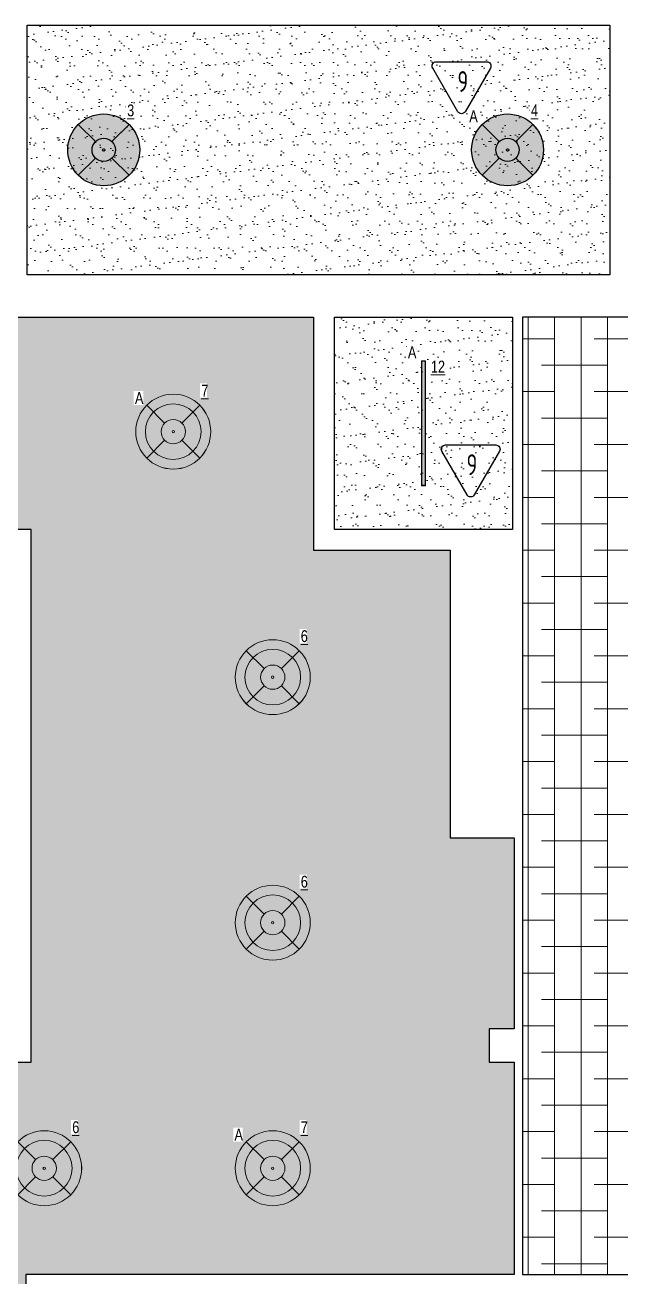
# Model space of a CAD drawing. Header units: millimetres. Extents: x -510890 to 397870, y -45599 to 141350.
# Drawn here: x -53071 to -45914, y 115820 to 130861 of the extents above; entities that cross this region are included whole.
import ezdxf

# ---------------------------------------------------------------- set-up
doc = ezdxf.new("R2010")
doc.units = ezdxf.units.MM
for name, color, linetype, lineweight in [('_ЭОМ_ОБЩ_Освещение_текст тип светильника', 172, 'Continuous', 50), ('_ЭОМ_светильник А', 1, 'Continuous', 35), ('_ЭОМ_светильник Р', 4, 'Continuous', 35), ('АР_Потолки_Штриховка', 252, 'Continuous', 0)]:
    doc.layers.add(name, color=color, linetype=linetype, lineweight=lineweight)
doc.layers.add('X-ref Light', color=250, linetype='Continuous')
doc.layers.add('X-ref Light Emergency', color=249, linetype='Continuous')
doc.layers.add('АР_Потолок_Покраска', color=7, linetype='Continuous', lineweight=5, true_color=0x007399)
doc.layers.add('АР_Потолок_сетка', color=7, linetype='Continuous', lineweight=0, true_color=0x636466)
doc.layers.get('X-ref Light').off()
doc.styles.add('ISOCPEUR', font='isocpeur.ttf', dxfattribs={"height": 799.9999999999999})
doc.styles.add('ГОСТ', font='cad.shx', dxfattribs={"width": 0.8})

# ---------------------------------------------------------------- blocks, each defined once
blk = doc.blocks.new('подвесной светильник люстра')
at = {"true_color": 0xf8f6b0, "transparency": 33554687}
h = blk.add_hatch(color=51, dxfattribs=at)
h.dxf.hatch_style = 1
edge = h.paths.add_edge_path()
edge.add_ellipse((0, 0), major_axis=(-431.6666666666836, 0), ratio=0.9999999999999278, start_angle=225.0000000000021, end_angle=314.9999999999979)
edge.add_line((-305.234427212194, 305.234427212194), (-98.99494936611666, 98.99494936611666))
edge.add_ellipse((0, 0), major_axis=(-140.0000000000049, 0), ratio=0.9999999999999304, start_angle=225.000000000002, end_angle=314.999999999998, ccw=False)
edge.add_line((98.99494936612066, 98.99494936611336), (305.2344272121939, 305.2344272121939))
edge = h.paths.add_edge_path()
edge.add_ellipse((0, 0), major_axis=(-140.0000000000049, 0), ratio=0.9999999999999304, start_angle=314.999999999998, end_angle=405.000000000002, ccw=False)
edge.add_line((-98.99494936611666, 98.99494936611666), (-305.234427212194, 305.234427212194))
edge.add_ellipse((0, 0), major_axis=(-431.6666666666836, 0), ratio=0.9999999999999278, start_angle=314.9999999999979, end_angle=405.0000000000014)
edge.add_line((-305.2344272121976, -305.2344272121903), (-98.99494936611669, -98.99494936611666))
edge = h.paths.add_edge_path()
edge.add_ellipse((0, 0), major_axis=(-140.0000000000049, 0), ratio=0.9999999999999304, start_angle=405.000000000002, end_angle=494.999999999998, ccw=False)
edge.add_line((-98.99494936611664, -98.99494936611677), (-305.2344272121976, -305.2344272121903))
edge.add_ellipse((0, 0), major_axis=(-431.6666666666836, 0), ratio=0.9999999999999278, start_angle=405.0000000000014, end_angle=494.9999999999979)
edge.add_line((305.234427212194, -305.234427212194), (98.99494936611669, -98.99494936611666))
edge = h.paths.add_edge_path()
edge.add_ellipse((0, 0), major_axis=(-431.6666666666836, 0), ratio=0.9999999999999278, start_angle=494.9999999999979, end_angle=585.0000000000022)
edge.add_line((305.234427212194, 305.2344272121939), (98.99494936612007, 98.99494936611276))
edge.add_ellipse((0, 0), major_axis=(-140.0000000000049, 0), ratio=0.9999999999999304, start_angle=494.999999999998, end_angle=585.000000000002, ccw=False)
edge.add_line((98.99494936611674, -98.99494936611666), (305.2344272121939, -305.234427212194))
edge = h.paths.add_edge_path()
edge.add_ellipse((0, 0), major_axis=(-140.0000000000049, 0), ratio=0.9999999999999304, start_angle=494.999999999998, end_angle=585.0000000000019)
edge.add_ellipse((0, 0), major_axis=(-140.0000000000049, 0), ratio=0.9999999999999304, start_angle=225.000000000002, end_angle=314.999999999998)
edge.add_ellipse((0, 0), major_axis=(-140.0000000000049, 0), ratio=0.9999999999999304, start_angle=314.999999999998, end_angle=405.000000000002)
edge.add_ellipse((0, 0), major_axis=(-140.0000000000049, 0), ratio=0.9999999999999304, start_angle=405.000000000002, end_angle=494.999999999998)
edge = h.paths.add_edge_path(flags=16)
edge.add_ellipse((0, 0), major_axis=(-14.00000000000909, 0), ratio=0.9999999999987021, start_angle=0, end_angle=360)
at = {"color": 0, "linetype": 'ByBlock', "lineweight": -2}
for points in [[(-305.2344272121991, 305.2344272121991), (-98.99494936611154, 98.99494936611154)], [(305.2344272121991, 305.2344272121991), (98.99494936611882, 98.99494936611154)], [(-98.99494936611154, -98.99494936611154), (-305.2344272121918, -305.2344272121845)], [(98.99494936611154, -98.99494936611154), (305.2344272121991, -305.2344272121991)]]:
    blk.add_lwpolyline(points, dxfattribs=at)
for major_axis, ratio, start_param, end_param in [((-431.6666666666836, 0), 0.9999999999999278, 3.926990816987278, 10.21017612416686), ((-140.0000000000049, 0), 0.9999999999999304, 3.926990816987276, 10.21017612416686), ((-140.0000000000049, 0), 0.9999999999999304, 3.926990816987276, 10.21017612416686), ((-14.00000000000909, 0), 0.9999999999987021, 3.926990816987891, 10.21017612416748)]:
    blk.add_ellipse((0, 0), major_axis=major_axis, ratio=ratio, start_param=start_param, end_param=end_param, dxfattribs=at)
blk = doc.blocks.new('A$C4757d704')
at = {"true_color": 0xf8f6b0, "transparency": 33554687}
h = blk.add_hatch(color=51, dxfattribs=at)
h.dxf.hatch_style = 1
h.paths.add_polyline_path([(213.8624240825741, 686.4852035840837), (131.8888672508434, 768.4587604158228, 0.198841386224367), (0.1738138333512325, 450.347627666637, 0.1989833504630757), (132.0626810841545, 132.06268108414), (213.8624240825695, 213.8624240825578, -0.1989123673796465), (115.9790415045762, 450.1738138333185, -0.1989123673796514)])
edge = h.paths.add_edge_path()
edge.add_arc((450.1738138333512, 450.1738138333185), 334.194772328775, 135.0000000000014, 180)
edge.add_arc((450.1738138333512, 450.1738138333185), 334.194772328775, 180, 224.9999999999975)
edge.add_line((213.8624240825695, 213.8624240825578), (346.9345847065837, 346.9345847065766))
edge.add_ellipse((450.1738138333512, 450.1738138333185), major_axis=(-146.0023180000051, 0), ratio=0.9999999999999303, start_angle=315.0000000000051, end_angle=404.9999999999949, ccw=False)
edge.add_line((346.9345847065838, 553.4130429600605), (213.8624240825741, 686.4852035840837))
edge = h.paths.add_edge_path()
edge.add_line((213.8624240825741, 686.4852035840837), (346.9345847065837, 553.4130429600605))
edge.add_ellipse((450.1738138333512, 450.1738138333185), major_axis=(-146.0023180000051, 0), ratio=0.9999999999999303, start_angle=225.000000000002, end_angle=315.0000000000051, ccw=False)
edge.add_line((553.4130429601197, 553.4130429600615), (686.4852035841284, 686.4852035840837))
edge.add_arc((450.1738138333512, 450.1738138333185), 334.1947723287751, 44.99999999999855, 135.0000000000014)
h.paths.add_polyline_path([(131.8888672508434, 768.4587604158228), (213.8624240825741, 686.4852035840837, -0.4142135623731099), (686.4852035841284, 686.4852035840837), (768.4587604158592, 768.4587604158228, 0.4143735626423198)])
h.paths.add_polyline_path([(768.4587604158592, 768.4587604158228), (686.4852035841284, 686.4852035840837, -0.1989123673796514), (784.3685861621262, 450.1738138333185, -0.1989123673796514), (686.4852035841284, 213.8624240825533), (768.2849465825407, 132.0626810841327, 0.1989833504630816), (900.1738138333512, 450.347627666637, 0.198841386224367)])
edge = h.paths.add_edge_path()
edge.add_line((686.4852035841284, 686.4852035840837), (553.4130429601175, 553.4130429600593))
edge.add_ellipse((450.1738138333512, 450.1738138333185), major_axis=(-146.0023180000051, 0), ratio=0.9999999999999303, start_angle=495.000000000005, end_angle=585.000000000002, ccw=False)
edge.add_line((553.4130429601188, 346.9345847065764), (686.4852035841284, 213.8624240825533))
edge.add_arc((450.1738138333512, 450.1738138333185), 334.194772328775, 315.0000000000014, 360)
edge.add_arc((450.1738138333513, 450.1738138333185), 334.194772328775, 0, 44.99999999999856)
edge = h.paths.add_edge_path()
edge.add_ellipse((450.1738138333512, 450.1738138333185), major_axis=(-146.0023180000051, 0), ratio=0.9999999999999303, start_angle=404.9999999999949, end_angle=495.000000000005, ccw=False)
edge.add_line((346.9345847065837, 346.9345847065765), (213.8624240825695, 213.8624240825578))
edge.add_arc((450.1738138333512, 450.1738138333185), 334.194772328775, 224.9999999999975, 315.0000000000014)
edge.add_line((686.4852035841284, 213.8624240825533), (553.4130429601188, 346.9345847065764))
h.paths.add_polyline_path([(768.2849465825407, 132.0626810841327), (686.4852035841284, 213.8624240825533, -0.4142135623731155), (213.8624240825695, 213.8624240825578), (132.0626810841545, 132.06268108414, 0.4140535802038305)])
edge = h.paths.add_edge_path()
edge.add_ellipse((450.1738138333512, 450.1738138333185), major_axis=(-146.0023180000051, 0), ratio=0.9999999999999303, start_angle=495.000000000005, end_angle=585.0000000000019)
edge.add_ellipse((450.1738138333512, 450.1738138333185), major_axis=(-146.0023180000051, 0), ratio=0.9999999999999303, start_angle=225.000000000002, end_angle=315.0000000000051)
edge.add_ellipse((450.1738138333512, 450.1738138333185), major_axis=(-146.0023180000051, 0), ratio=0.9999999999999303, start_angle=315.0000000000051, end_angle=404.9999999999948)
edge.add_ellipse((450.1738138333512, 450.1738138333185), major_axis=(-146.0023180000051, 0), ratio=0.9999999999999303, start_angle=404.9999999999948, end_angle=495.000000000005)
edge = h.paths.add_edge_path(flags=0)
edge.add_ellipse((450.1738138333512, 450.1738138333185), major_axis=(-14.60023180000948, 0), ratio=0.999999999998702, start_angle=0, end_angle=360)
edge = h.paths.add_edge_path(flags=16)
edge.add_ellipse((450.1738138333512, 450.1738138333185), major_axis=(-14.60023180000948, 0), ratio=0.999999999998702, start_angle=0, end_angle=360)
at = {"layer": 'АР_Потолки_Штриховка', "color": 18, "ltscale": 100, "true_color": 0x000000}
for points in [[(131.8528573591811, 768.4947703074849), (346.9345847065761, 553.4130429600682)], [(768.4947703075213, 768.4947703074849), (553.4130429601264, 553.4130429600682)], [(346.9345847065761, 346.9345847065688), (131.8528573591811, 131.8528573591666)], [(553.4130429601264, 346.9345847065688), (768.4947703075213, 131.852857359152)]]:
    blk.add_lwpolyline(points, dxfattribs=at)
for centre, radius in [((450.1738138333512, 450.347627666637), 450), ((450.1738138333512, 450.1738138333185), 334.194772328775)]:
    blk.add_circle(centre, radius, dxfattribs=at)
for major_axis, ratio, start_param, end_param in [((-146.0023180000051, 0), 0.9999999999999303, 3.926990816987276, 10.21017612416686), ((-146.0023180000051, 0), 0.9999999999999303, 3.926990816987276, 10.21017612416686), ((-14.60023180000948, 0), 0.999999999998702, 3.926990816987891, 10.21017612416748)]:
    blk.add_ellipse((450.1738138333512, 450.1738138333185), major_axis=major_axis, ratio=ratio, start_param=start_param, end_param=end_param, dxfattribs=at)
blk = doc.blocks.new('RVE-PLS5070-1500-P')
at = {"color": 0, "linetype": 'ByBlock', "lineweight": -2, "ltscale": 40}
for points in [[(750, -25), (-750, -25), (-750, 25), (750, 25)], [(745, -20), (-745, -20), (-745, 20), (745, 20)]]:
    blk.add_lwpolyline(points, close=True, dxfattribs=at)
blk = doc.blocks.new('светильник школа коридор')
at = {"color": 0, "linetype": 'ByBlock', "lineweight": -2}
for points in [[(-318.3209564741701, 318.3209564741665), (-103.2392291267752, 103.2392291267497)], [(318.3209564741701, 318.3209564741665), (103.2392291267752, 103.2392291267497)], [(-103.2392291267752, -103.2392291267497), (-318.3209564741701, -318.3209564741519)], [(103.2392291267752, -103.2392291267497), (318.3209564741701, -318.3209564741665)]]:
    blk.add_lwpolyline(points, dxfattribs=at)
blk.add_circle((0, 0), 334.194772328775, dxfattribs=at)
for major_axis, ratio, start_param, end_param in [((-450.1738138333509, 0), 0.999999999999928, 3.926990816987278, 10.21017612416686), ((-146.0023180000051, 0), 0.9999999999999303, 3.926990816987276, 10.21017612416686), ((-146.0023180000051, 0), 0.9999999999999303, 3.926990816987276, 10.21017612416686), ((-14.60023180000948, 0), 0.999999999998702, 3.926990816987891, 10.21017612416748)]:
    blk.add_ellipse((0, 0), major_axis=major_axis, ratio=ratio, start_param=start_param, end_param=end_param, dxfattribs=at)

msp = doc.modelspace()

# ---------------------------------------------------------------- hatches: boundary and pattern name
at = {"layer": 'АР_Потолки_Штриховка', "ltscale": 100, "true_color": 0xf8f6b0}
h = msp.add_hatch(color=51, dxfattribs=at)
h.dxf.hatch_style = 1
h.paths.add_polyline_path([(-48265.75908962981, 126820.6824250804), (-48265.75908962981, 125330.6824250804), (-48305.75908962981, 125330.6824250804), (-48305.75908962981, 126820.6824250804)])
at = {"layer": 'АР_Потолок_Покраска'}
h = msp.add_hatch(dxfattribs=at)
h.set_pattern_fill('AR-SAND', color=256, scale=5)
h.set_pattern_definition([(37.50000000000001, (-254572.5355962172, 95989.56216568893), (-8.000156479920228, 244.7066186646712), [0, -193.04, 0, -215.9, 0, -206.375]), (7.499999999999999, (-254572.5355962172, 95989.56216568893), (224.7616415690013, 358.4125502841771), [0, -104.14, 0, -173.99, 0, -66.67500000000001]), (327.5, (-254728.7455962171, 95989.56216568893), (395.496185120729, 0.718592339272881), [0, -63.5, 0, -228.6, 0, -298.45]), (317.5, (-254728.7455962171, 95989.56216568893), (381.7782262361486, 111.4646616286082), [0, -31.75, 0, -149.86, 0, -171.45])])
h.paths.add_polyline_path([(-46045.75909551527, 130860.6824583525), (-46045.75909551539, 127860.6824583525), (-53045.75909551539, 127860.6824583525), (-53045.75909551539, 130860.6824583526)])
h = msp.add_hatch(dxfattribs=at)
h.set_pattern_fill('CROSS', color=256, scale=25)
h.set_pattern_definition([(0, (0, 0), (158.75, 158.75), [79.375, -238.125]), (90, (39.6875, -39.6875), (-158.75, 158.75), [79.375, -238.125])])
h.paths.add_polyline_path([(-59095.75909551562, 112400.6824583648), (-59495.75909551562, 112400.6824583648), (-59495.75909551556, 112800.6824583648), (-59095.75909551565, 112800.6824583648)], flags=16)
edge = h.paths.add_edge_path()
edge.add_line((-75318.65711988448, 112800.6872824757), (-75318.65621402282, 118400.7051538053))
edge.add_line((-75318.65621402282, 118400.7051538053), (-52995.75909551513, 118400.6824583647))
edge.add_line((-52995.75909551513, 118400.6824583647), (-52995.75909551525, 124800.6824583525))
edge.add_line((-52995.75909551525, 124800.6824583525), (-53495.75909551539, 124800.6824583525))
edge.add_line((-53495.75909551539, 124800.6824583525), (-53495.75909551539, 124500.6824583525))
edge.add_line((-53495.75909551539, 124500.6824583525), (-59095.75909551562, 124500.6824583525))
edge.add_line((-59095.75909551562, 124500.6824583525), (-59095.75909551562, 127350.6824583525))
edge.add_line((-59095.75909551562, 127350.6824583525), (-49605.75909737786, 127350.6824583523))
edge.add_line((-49605.75909737786, 127350.6824583523), (-49605.75910657821, 124550.6824583525))
edge.add_line((-49605.75910657821, 124550.6824583525), (-47965.75909551531, 124550.6824583525))
edge.add_line((-47965.75909551531, 124550.6824583525), (-47965.75909551531, 121094.6499491803))
edge.add_line((-47965.75909551531, 121094.6499491803), (-47195.9223950997, 121094.6499491803))
edge.add_line((-47195.9223950997, 121094.6499491803), (-47195.85140171847, 118800.6824583525))
edge.add_line((-47195.85140171847, 118800.6824583525), (-47495.75909551527, 118800.6824583525))
edge.add_line((-47495.75909551527, 118800.6824583525), (-47495.75909551527, 118400.6824583525))
edge.add_line((-47495.75909551527, 118400.6824583525), (-47195.75909551528, 118400.6824583648))
edge.add_line((-47195.75909551528, 118400.6824583648), (-47195.75909551528, 115850.6824583648))
edge.add_line((-47195.75909551528, 115850.6824583648), (-53060.75909551539, 115850.6824583603))
edge.add_line((-53060.75909551539, 115850.6824583603), (-53060.75909551102, 114910.6824584058))
edge.add_arc((-62185.86614970997, 115502.5789154782), 9144.283469276654, 272.8206375194019, 356.28873106615686, ccw=False)
edge.add_line((-61735.88026475391, 106369.3739539203), (-62545.88026494134, 106369.3739539417))
edge.add_line((-62545.88026494134, 106369.3739539417), (-62545.88150275618, 102401.5583957712))
edge.add_line((-62545.88150275618, 102401.5583957712), (-65255.75701391246, 102401.5583957712))
edge.add_line((-65255.75701391246, 102401.5583957712), (-65255.75701391246, 106400.6824583525))
edge.add_line((-65255.75701391246, 106400.6824583525), (-65095.759095516, 106400.6824583525))
edge.add_line((-65095.759095516, 106400.6824583525), (-65095.75909551579, 112800.6824583525))
edge.add_line((-65095.75909551579, 112800.6824583525), (-75318.65711988448, 112800.6872824757))
h = msp.add_hatch(dxfattribs=at)
h.set_pattern_fill('AR-SAND', color=256, scale=5)
h.set_pattern_definition([(37.50000000000001, (-255742.5355977755, 92479.56216568896), (-8.000156479920228, 244.7066186646712), [0, -193.04, 0, -215.9, 0, -206.375]), (7.499999999999999, (-255742.5355977755, 92479.56216568896), (224.7616415690013, 358.4125502841771), [0, -104.14, 0, -173.99, 0, -66.67500000000001]), (327.5, (-255898.7455977755, 92479.56216568896), (395.496185120729, 0.718592339272881), [0, -63.5, 0, -228.6, 0, -298.45]), (317.5, (-255898.7455977755, 92479.56216568896), (381.7782262361486, 111.4646616286082), [0, -31.75, 0, -149.86, 0, -171.45])])
h.paths.add_polyline_path([(-47215.75909707361, 127350.6824583525), (-47215.75909707372, 124800.6824583525), (-49355.75910378277, 124800.6824583525), (-49355.75909707371, 127350.6823279288)])
at = {"layer": 'АР_Потолок_сетка'}
h = msp.add_hatch(dxfattribs=at)
h.set_pattern_fill('ANSI38', color=256, scale=100, angle=45)
h.set_pattern_definition([(90, (-28930.73670896448, 113120.8928333039), (-317.5, 0), []), (180, (-28930.73670896448, 113120.8928333039), (-635, -317.4999999999999), [793.75, -476.25])])
h.paths.add_polyline_path([(-23545.75909551539, 127350.6824583525), (-47095.75909707361, 127350.6824583525), (-47095.7590955153, 115850.6824583525), (-23545.75909551539, 115850.6824583525)])

# ---------------------------------------------------------------- linework, layer by layer
for points in [[(-46045.75909551527, 130860.6824583525), (-46045.75909551539, 127860.6824583525), (-53045.75909551539, 127860.6824583525), (-53045.75909551539, 130860.6824583526)], [(-47215.75909707361, 127350.6824583525), (-47215.75909707372, 124800.6824583525), (-49355.75910378277, 124800.6824583525), (-49355.75909707371, 127350.6823279288)], [(-23545.75909551539, 127350.6824583525), (-47095.75909707361, 127350.6824583525), (-47095.7590955153, 115850.6824583525), (-23545.75909551539, 115850.6824583525)]]:
    msp.add_lwpolyline(points, close=True)
for points in [[(-48131.37778773633, 130419.3140206075), (-47525.15984700699, 130419.3140206073, -0.5773494962845065), (-47481.8585978901, 130344.3142579116), (-47784.96748240662, 129819.3142697034, -0.5773541042744643), (-47871.57031041812, 129819.3142697034), (-48174.67897238184, 130344.3138724401, -0.5773491286020777), (-48131.37778773633, 130419.3140206075, -1.710881644036777e-06)], [(-75318.65621402282, 118400.7051538053), (-52995.75909551513, 118400.6824583647), (-52995.75909551525, 124800.6824583525), (-53495.75909551539, 124800.6824583525), (-53495.75909551539, 124500.6824583525), (-59095.75909551562, 124500.6824583525), (-59095.75909551562, 127350.6824583525), (-49605.75909737786, 127350.6824583523), (-49605.75910657821, 124550.6824583525), (-47965.75909551531, 124550.6824583525), (-47965.75909551531, 121094.6499491803), (-47195.9223950997, 121094.6499491803), (-47195.85140171847, 118800.6824583525), (-47495.75909551527, 118800.6824583525), (-47495.75909551527, 118400.6824583525), (-47195.75909551528, 118400.6824583648), (-47195.75909551528, 115850.6824583648), (-53060.75909551539, 115850.6824583603), (-53060.75909551102, 114910.6824584058, -0.3812035354375316), (-61735.88026475391, 106369.3739539203), (-62545.88026494134, 106369.3739539417), (-62545.88150275618, 102401.5583957712)], [(-48022.17634360072, 125815.6040084077), (-47415.95840287138, 125815.6040084074, -0.5773494962845065), (-47372.65715375449, 125740.6042457118), (-47675.76603827101, 125215.6042575036, -0.5773541042744643), (-47762.36886628251, 125215.6042575036), (-48065.47752824623, 125740.6038602403, -0.5773491286020777), (-48022.17634360072, 125815.6040084077, -1.710881644036777e-06)]]:
    msp.add_lwpolyline(points, format="xyb")
at = {"layer": 'АР_Потолки_Штриховка', "color": 18, "ltscale": 100, "true_color": 0x000000}
for points in [[(-48260.75908962981, 126825.6824250804), (-48260.75908962981, 125325.6824250804), (-48310.75908962981, 125325.6824250804), (-48310.75908962981, 126825.6824250804)], [(-48265.75908962981, 126820.6824250804), (-48265.75908962981, 125330.6824250804), (-48305.75908962981, 125330.6824250804), (-48305.75908962981, 126820.6824250804)]]:
    msp.add_lwpolyline(points, close=True, dxfattribs=at)
at = {"layer": 'АР_Потолки_Штриховка', "color": 18, "lineweight": 18, "ltscale": 100, "true_color": 0x000000}
for points in [[(-48260.75908962994, 126825.6824250804), (-48260.75908962994, 125325.6824250804), (-48310.75908962994, 125325.6824250804), (-48310.75908962994, 126825.6824250804)], [(-48265.75908962994, 126820.6824250804), (-48265.75908962994, 125330.6824250804), (-48305.75908962994, 125330.6824250804), (-48305.75908962994, 126820.6824250804)]]:
    msp.add_lwpolyline(points, close=True, dxfattribs=at)

# ---------------------------------------------------------------- block references
at = {"layer": '_ЭОМ_светильник А', "color": 18, "lineweight": 18, "ltscale": 100, "true_color": 0x000000}
msp.add_blockref('подвесной светильник люстра', (-47275.75909629448, 129360.6824583525), dxfattribs=at)
at = {"layer": '_ЭОМ_светильник А', "color": 18, "lineweight": 18, "ltscale": 100, "true_color": 0x000000, "rotation": 270}
msp.add_blockref('RVE-PLS5070-1500-P', (-48285.75908962994, 126075.6824250804), dxfattribs=at)
at = {"layer": '_ЭОМ_светильник Р', "color": 18, "lineweight": 18, "ltscale": 100, "true_color": 0x000000}
for name, p in [('подвесной светильник люстра', (-52125.75909629448, 129360.6824583526)), ('светильник школа коридор', (-50095.80011203502, 123025.6824583633)), ('светильник школа коридор', (-50095.80011203386, 120075.6824583633)), ('светильник школа коридор', (-52840.82029914101, 117125.6824583633))]:
    msp.add_blockref(name, p, dxfattribs=at)
at = {"layer": 'X-ref Light', "linetype": 'ByBlock', "ltscale": 40}
for p in [(-51740.93291446831, 125525.5086445192), (-50545.97392586819, 122575.5086445299), (-50545.97392586709, 119625.5086445299), (-53290.99411297423, 116675.5086445299), (-50545.97392586247, 116675.5086445299)]:
    msp.add_blockref('A$C4757d704', p, dxfattribs=at)
at = {"layer": 'X-ref Light', "color": 18, "linetype": 'ByBlock', "lineweight": 18, "ltscale": 40, "true_color": 0x000000}
for p in [(-51740.9329144683, 125525.5086445192), (-50545.97392586835, 122575.50864453), (-50545.97392586719, 119625.50864453), (-53290.99411297434, 116675.50864453), (-50545.97392586253, 116675.50864453)]:
    msp.add_blockref('A$C4757d704', p, dxfattribs=at)
at = {"layer": 'X-ref Light Emergency', "linetype": 'ByBlock', "ltscale": 40}
for p in [(-52125.7590962945, 129360.6824583526), (-47275.75909629444, 129360.6824583525)]:
    msp.add_blockref('подвесной светильник люстра', p, dxfattribs=at)
at = {"layer": 'X-ref Light Emergency', "color": 18, "linetype": 'ByBlock', "lineweight": 18, "ltscale": 40, "true_color": 0x000000}
for p in [(-52125.75909629448, 129360.6824583526), (-47275.75909629448, 129360.6824583525)]:
    msp.add_blockref('подвесной светильник люстра', p, dxfattribs=at)

# ---------------------------------------------------------------- texts
at = {"char_height": 250, "width": 294.3337657886732, "attachment_point": 1, "style": 'ISOCPEUR'}
for insert in [(-47877.68554960869, 130307.2319850883), (-47768.48410547309, 125703.5219728885)]:
    msp.add_mtext('{\\W0.7;9}', dxfattribs=dict(at, insert=insert))

# ---------------------------------------------------------------- next in the draw order: texts
at = {"layer": '_ЭОМ_ОБЩ_Освещение_текст тип светильника', "color": 18, "lineweight": 18, "ltscale": 40, "true_color": 0x000000, "char_height": 142.1875, "width": 55.871829552576, "attachment_point": 1, "style": 'ГОСТ', "bg_fill": 3, "box_fill_scale": 1.1, "bg_fill_color": 256, "bg_fill_transparency": 0}
for s, insert in [('{\\L3}', (-51844.38732292085, 129906.182716091)), ('{\\L4}', (-46994.38732292085, 129906.1827160909)), ('{\\L12}', (-48196.14938411333, 126828.201319528, 5.000000000000015e-09)), ('{\\L6}', (-49759.14366132872, 123589.8720106341)), ('{\\L6}', (-49759.14366132756, 120639.8720106341)), ('{\\L6}', (-52504.16384843471, 117689.8720106341))]:
    msp.add_mtext(s, dxfattribs=dict(at, insert=insert))
at = {"layer": '_ЭОМ_светильник А', "color": 18, "lineweight": 18, "ltscale": 100, "true_color": 0x000000, "char_height": 142.1875, "width": 86.04374658316377, "attachment_point": 1, "style": 'ГОСТ', "bg_fill": 3, "box_fill_scale": 1.1, "bg_fill_color": 256, "bg_fill_transparency": 0}
for insert in [(-47735.54663240731, 129835.5240250822), (-48472.37656598743, 126999.3901656283), (-51750.54663674779, 126450.5238040132, 4.999999999999952e-09), (-50555.58764814203, 117600.523804024, 4.999999999999952e-09)]:
    msp.add_mtext('А', dxfattribs=dict(at, insert=insert))

# ---------------------------------------------------------------- next in the draw order: block references
at = {"layer": '_ЭОМ_светильник А', "color": 18, "lineweight": 18, "ltscale": 100, "true_color": 0x000000}
for p in [(-51290.75910063497, 125975.6824583526), (-50095.8001120292, 117125.6824583633)]:
    msp.add_blockref('светильник школа коридор', p, dxfattribs=at)

# ---------------------------------------------------------------- next in the draw order: texts
at = {"layer": '_ЭОМ_ОБЩ_Освещение_текст тип светильника', "color": 18, "lineweight": 18, "ltscale": 40, "true_color": 0x000000, "char_height": 142.1875, "width": 55.871829552576, "attachment_point": 1, "style": 'ГОСТ', "bg_fill": 3, "box_fill_scale": 1.1, "bg_fill_color": 256, "bg_fill_transparency": 0}
for insert in [(-50954.10264992867, 126539.8720106233), (-49759.1436613229, 117689.8720106341)]:
    msp.add_mtext('{\\L7}', dxfattribs=dict(at, insert=insert))

doc.saveas('drawing.dxf')
